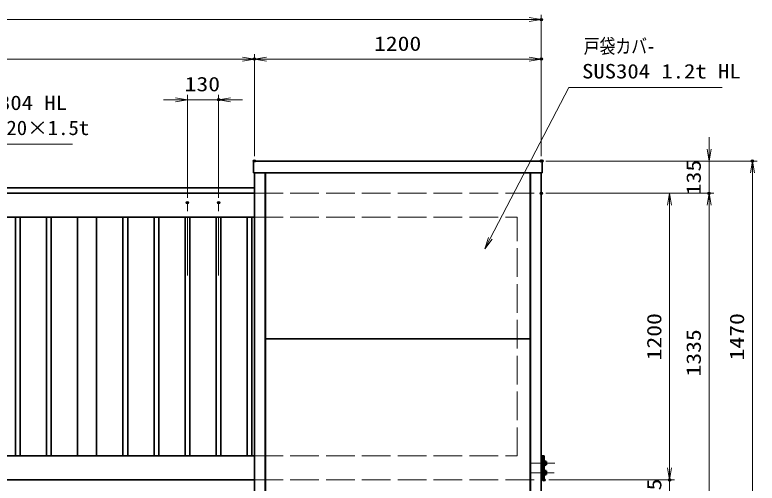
# Model space of a CAD drawing. Units: millimetres at full size, sheet at 1:20. Extents: x -5940 to 5940, y -4200 to 4200.
# Drawn here: x 517 to 3622, y -983 to 978 of the extents above; entities that cross this region are included whole.
import ezdxf
from ezdxf.enums import TextEntityAlignment as Align

# ---------------------------------------------------------------- set-up
doc = ezdxf.new("R2010")
doc.units = ezdxf.units.MM
doc.header["$LTSCALE"] = 20
doc.header["$PDMODE"] = 32
doc.header["$PDSIZE"] = 10
for name, pattern in [('DASHED', [7.5, 6, -1.5]), ('USER1', [18, 12, -1.5, 3, -1.5]), ('USER2', [9, 6, -0.75, 1.5, -0.75])]:
    doc.linetypes.add(name, pattern=pattern)
for name, color, linetype, lineweight in [('0-1_軸線', 200, 'USER1', 15), ('0-2_寸法線', 4, 'Continuous', 18), ('0-3_0', 7, 'Continuous', 18), ('0-5_外形線', 7, 'Continuous', 35), ('0-6_隠れ線', 140, 'DASHED', 18), ('0-8_AM_12N', 2, 'Continuous', 50), ('0-9_AM_0N', 7, 'Continuous', 50), ('0-A_AM_7N', 6, 'USER2', 25), ('0-B_AM_9N', 9, 'Continuous', 18)]:
    doc.layers.add(name, color=color, linetype=linetype, lineweight=lineweight)
doc.layers.add('0-4_Defpoints', color=7, linetype='Continuous')
doc.styles.add('ＭＳ ゴシック', font='')
doc.styles.get('ＭＳ ゴシック').set_extended_font_data('MS Gothic')

# ---------------------------------------------------------------- blocks, each defined once
blk = doc.blocks.new('_Open')
at = {"layer": '0-3_0'}
blk.add_line((-20, 3.333), (0, 0), dxfattribs=at)
blk.add_lwpolyline([(-20, -3.333), (0, 0), (-20, 0)], dxfattribs=at)
blk = doc.blocks.new('S4')
at = {"layer": '0-8_AM_12N'}
for p, q in [((639331.9, 428704.5), (639381.9, 428754.5)), ((639331.9, 428754.5), (639381.9, 428704.5))]:
    blk.add_line(p, q, dxfattribs=at)
blk.add_circle((639356.9, 428729.5), 25, dxfattribs=at)
blk = doc.blocks.new('S5')
at = {"layer": '0-8_AM_12N'}
for p, q in [((639291.9, 428512), (639341.9, 428562)), ((639291.9, 428562), (639341.9, 428512))]:
    blk.add_line(p, q, dxfattribs=at)
blk.add_circle((639316.9, 428537), 25, dxfattribs=at)
blk = doc.blocks.new('S6')
at = {"layer": '0-8_AM_12N'}
for p, q in [((639291.9, 427712), (639341.9, 427762)), ((639291.9, 427762), (639341.9, 427712))]:
    blk.add_line(p, q, dxfattribs=at)
blk.add_circle((639316.9, 427737), 25, dxfattribs=at)
blk = doc.blocks.new('U7')
at = {"layer": '0-9_AM_0N'}
for p, q in [((639284.9, 428077), (639284.9, 427737)), ((639316.9, 428077), (639284.9, 428077)), ((639316.9, 427737), (639316.9, 428077)), ((639284.9, 427737), (639316.9, 427737))]:
    blk.add_line(p, q, dxfattribs=at)
at = {"layer": '0-A_AM_7N'}
blk.add_line((639320.9, 427907), (639280.9, 427907), dxfattribs=at)
blk = doc.blocks.new('S8')
at = {"layer": '0-8_AM_12N'}
for p, q in [((639331.9, 427904.5), (639381.9, 427954.5)), ((639331.9, 427954.5), (639381.9, 427904.5))]:
    blk.add_line(p, q, dxfattribs=at)
blk.add_circle((639356.9, 427929.5), 25, dxfattribs=at)
blk = doc.blocks.new('U9')
at = {"layer": '0-9_AM_0N'}
for p, q in [((639356.9, 428061), (639316.9, 428061)), ((639356.9, 427929.5), (639356.9, 428061)), ((639316.9, 427915), (639356.9, 427929.5)), ((639316.9, 427899), (639356.9, 427913.5)), ((639316.9, 427753), (639356.9, 427753)), ((639356.9, 427753), (639356.9, 427913.5))]:
    blk.add_line(p, q, dxfattribs=at)
at = {"layer": '0-A_AM_7N'}
blk.add_line((639361.9, 427907), (639311.9, 427907), dxfattribs=at)
at = {"layer": '0-B_AM_9N'}
for p, q in [((639316.9, 427915), (639316.9, 428061)), ((639316.9, 427753), (639316.9, 427899))]:
    blk.add_line(p, q, dxfattribs=at)
blk = doc.blocks.new('S18')
at = {"layer": '0-2_寸法線'}
for points in [[(5005144.7, 2971903.3), (4995033.5, 2971903.3), (4990809.3, 2963760.9), (4990348.8, 2962873.2)], [(4990661.4, 2963837.6), (4990348.8, 2962873.2), (4990957.3, 2963684.1)]]:
    blk.add_lwpolyline(points, dxfattribs=at)
at = {"layer": '0-2_寸法線', "color": 254, "style": 'ＭＳ ゴシック'}
for s, width, p in [('格子', 0.75, (4996293.5, 2976500.2)), ('SUS304 HL', 1.15, (4996149.5, 2974400.2)), ('30×20×1.5t', 1.05, (4996149.5, 2972300.2))]:
    blk.add_text(s, height=1212, dxfattribs=dict(at, width=width)).set_placement(p, align=Align.BOTTOM_LEFT)
blk = doc.blocks.new('S20')
at = {"layer": '0-2_寸法線'}
for points in [[(5059503.4, 2976643.1), (5046665.8, 2976643.1), (5040104.2, 2964012.4), (5039643.2, 2963125)], [(5039956.3, 2964089.2), (5039643.2, 2963125), (5040252.1, 2963935.5)]]:
    blk.add_lwpolyline(points, dxfattribs=at)
at = {"layer": '0-2_寸法線', "color": 254, "style": 'ＭＳ ゴシック'}
for s, width, p in [('戸袋カバ-', 0.8, (5047925.8, 2979140)), ('SUS304 1.2t HL', 1.15, (5047781.8, 2977040))]:
    blk.add_text(s, height=1212, dxfattribs=dict(at, width=width)).set_placement(p, align=Align.BOTTOM_LEFT)

msp = doc.modelspace()

# ---------------------------------------------------------------- linework, layer by layer
at = {"layer": '0-1_軸線'}
for p, q in [((1238.84, -113.89), (1238.84, 191.54)), ((1238.84, -113.89), (1238.84, 191.54)), ((1368.84, -113.89), (1368.84, 191.54)), ((2673.58, -899.3), (2775.8, -899.3)), ((2670.6, -939.3), (2772.82, -939.3))]:
    msp.add_line(p, q, dxfattribs=at)
at = {"layer": '0-2_寸法線'}
for p, q in [((2718.84, 385.7), (2718.84, 977.89)), ((-2481.16, 957.89), (2718.84, 957.89)), ((1518.84, 385.7), (1518.84, 812.57)), ((1518.84, 385.7), (1518.84, 812.57)), ((2718.84, 385.7), (2718.84, 812.57)), ((-2481.16, 792.57), (1518.84, 792.57)), ((1518.84, 792.57), (2718.84, 792.57)), ((1188.84, 622.53), (1138.84, 622.53)), ((1238.84, 211.54), (1238.84, 642.53)), ((1238.84, 622.53), (1368.84, 622.53)), ((1368.84, 211.54), (1368.84, 642.53)), ((1418.84, 622.53), (1468.84, 622.53)), ((3421.23, 415.7), (3421.23, 465.7)), ((2738.84, 365.7), (3441.23, 365.7)), ((2742.74, 365.7), (3622.38, 365.7)), ((3421.23, 365.7), (3421.23, 230.7)), ((3602.38, -1104.3), (3602.38, 365.7)), ((2738.84, 230.7), (3441.23, 230.7)), ((2738.84, 230.7), (3276.12, 230.7)), ((2738.84, 230.7), (3441.23, 230.7)), ((3256.12, 230.7), (3256.12, -969.3)), ((3421.23, -1104.3), (3421.23, 230.7)), ((3421.23, 180.7), (3421.23, 130.7)), ((3256.12, -919.3), (3256.12, -869.3)), ((2750.84, -969.3), (3276.12, -969.3)), ((2750.84, -969.3), (3276.12, -969.3)), ((3256.12, -969.3), (3256.12, -1104.3))]:
    msp.add_line(p, q, dxfattribs=at)
at = {"layer": '0-4_Defpoints'}
for p in [(2718.84, 957.89), (1518.84, 792.57), (2718.84, 792.57), (1368.84, 622.53), (1518.84, 365.7), (2718.84, 365.7), (2718.84, 365.7), (2722.74, 365.7), (3602.38, 365.7), (2718.84, 230.7), (3421.23, 230.7), (1238.84, 191.54), (1368.84, 191.54), (2730.84, -969.3), (3256.12, -969.3)]:
    msp.add_point(p, dxfattribs=at)
at = {"layer": '0-5_外形線'}
for p, q in [((1514.94, 365.7), (2722.74, 365.7)), ((1514.94, 365.7), (1514.94, 315.7)), ((2722.74, 365.7), (2722.74, 315.7)), ((1514.94, 315.7), (2722.74, 315.7)), ((1518.84, 315.7), (1518.84, -1104.3)), ((1563.84, 315.7), (1563.84, -1104.3)), ((1564.84, 315.7), (1564.84, -1104.3)), ((2672.84, 315.7), (2672.84, -1104.3)), ((2673.84, 315.7), (2673.84, -1104.3)), ((2718.84, 315.7), (2718.84, -1104.3)), ((1518.84, 253.2), (-2481.16, 253.2)), ((-2481.16, 230.7), (1518.84, 230.7)), ((-2381.16, 130.7), (1518.84, 130.7)), ((518.84, -869.3), (518.84, 130.7)), ((538.84, -869.3), (538.84, 130.7)), ((648.84, -869.3), (648.84, 130.7)), ((668.84, -869.3), (668.84, 130.7)), ((778.84, 130.7), (778.84, -869.3)), ((858.84, -869.3), (858.84, 130.7)), ((968.84, -869.3), (968.84, 130.7)), ((988.84, -869.3), (988.84, 130.7)), ((1098.84, -869.3), (1098.84, 130.7)), ((1118.84, -869.3), (1118.84, 130.7)), ((1228.84, -869.3), (1228.84, 130.7)), ((1248.84, -869.3), (1248.84, 130.7)), ((1358.84, -869.3), (1358.84, 130.7)), ((1378.84, -869.3), (1378.84, 130.7)), ((1488.84, -869.3), (1488.84, 130.7)), ((1508.84, -869.3), (1508.84, 130.7)), ((1564.84, -379.3), (2672.84, -379.3)), ((1518.84, -869.3), (-2381.16, -869.3)), ((2718.84, -869.3), (2730.84, -869.3)), ((2724.84, -869.3), (2724.84, -969.3)), ((2730.84, -869.3), (2730.84, -969.3)), ((-2481.16, -969.3), (1518.84, -969.3)), ((2718.84, -969.3), (2730.84, -969.3))]:
    msp.add_line(p, q, dxfattribs=at)
at = {"layer": '0-6_隠れ線'}
for p, q in [((1518.84, 230.7), (2718.84, 230.7)), ((1518.84, 130.7), (2618.84, 130.7)), ((2618.84, -869.3), (2618.84, 130.7)), ((1518.84, -869.3), (2618.84, -869.3)), ((1518.84, -969.3), (2718.84, -969.3))]:
    msp.add_line(p, q, dxfattribs=at)
at = {"layer": '0-9_AM_0N'}
for p, q in [((2735.04, -893.49), (2734.44, -893.49)), ((2734.44, -898.17), (2734.44, -898.97)), ((2735.04, -893.49), (2735.04, -891.79)), ((2739.16, -891.79), (2735.04, -891.79)), ((2735.04, -905.12), (2735.04, -893.49)), ((2739.16, -895.55), (2735.04, -895.55)), ((2739.16, -891.79), (2739.74, -892.8)), ((2739.74, -892.8), (2739.74, -905.8)), ((2735.04, -905.12), (2734.44, -905.12)), ((2739.16, -903.06), (2735.04, -903.06)), ((2735.04, -906.81), (2735.04, -905.12)), ((2739.16, -906.81), (2735.04, -906.81)), ((2739.16, -906.81), (2739.74, -905.8)), ((2735.04, -933.49), (2734.44, -933.49)), ((2734.44, -938.17), (2734.44, -938.97)), ((2739.16, -931.79), (2735.04, -931.79)), ((2735.04, -933.49), (2735.04, -931.79)), ((2735.04, -945.12), (2735.04, -933.49)), ((2739.16, -935.55), (2735.04, -935.55)), ((2739.16, -943.06), (2735.04, -943.06)), ((2739.16, -946.81), (2735.04, -946.81)), ((2739.16, -931.79), (2739.74, -932.8)), ((2739.16, -946.81), (2739.74, -945.8)), ((2739.74, -932.8), (2739.74, -945.8))]:
    msp.add_line(p, q, dxfattribs=at)
msp.add_lwpolyline([(2735.04, -946.81), (2735.04, -945.12), (2734.44, -945.12)], dxfattribs=at)
for centre, radius, start, end in [((2736.42, -893.67), 3.32, 325.55313, 25.55313), ((2727.33, -899.3), 12.41, 342.38753, 17.61247), ((2736.42, -904.93), 3.32, 334.44687, 34.44687), ((2736.42, -933.67), 3.32, 325.55313, 25.55313), ((2727.33, -939.3), 12.41, 342.38753, 17.61247), ((2736.42, -944.93), 3.32, 334.44687, 34.44687)]:
    msp.add_arc(centre, radius, start, end, dxfattribs=at)
at = {"layer": '0-B_AM_9N'}
for p, q in [((2730.84, -895.97), (2733.56, -895.3)), ((2730.84, -895.3), (2733.56, -895.3)), ((2734.44, -895.3), (2733.56, -895.3)), ((2734.44, -893.49), (2734.44, -895.3)), ((2734.44, -895.3), (2734.44, -898.17)), ((2734.44, -898.97), (2734.44, -903.3)), ((2730.84, -902.63), (2733.56, -903.3)), ((2730.84, -903.3), (2733.56, -903.3)), ((2734.44, -903.3), (2733.56, -903.3)), ((2734.44, -903.3), (2734.44, -905.12)), ((2730.84, -935.3), (2733.56, -935.3)), ((2730.84, -935.97), (2733.56, -935.3)), ((2730.84, -942.63), (2733.56, -943.3)), ((2730.84, -943.3), (2733.56, -943.3)), ((2734.44, -935.3), (2733.56, -935.3)), ((2734.44, -943.3), (2733.56, -943.3)), ((2734.44, -933.49), (2734.44, -935.3)), ((2734.44, -935.3), (2734.44, -938.17)), ((2734.44, -938.97), (2734.44, -943.3)), ((2734.44, -943.3), (2734.44, -945.12))]:
    msp.add_line(p, q, dxfattribs=at)

# ---------------------------------------------------------------- block references
at = {"layer": '0-2_寸法線'}
for name, p, xscale, yscale in [('_Open', (2718.84, 957.89), 2.5, 2.5), ('S20', (-249499.28, -148158.7), 0.05, 0.05), ('_Open', (1518.84, 792.57), 2.5, 2.5), ('_Open', (2718.84, 792.57), 2.5, 2.5), ('S18', (-249499.28, -148158.7), 0.05, 0.05), ('_Open', (1238.84, 622.53), 2.5, 2.5)]:
    msp.add_blockref(name, p, dxfattribs=dict(at, xscale=xscale, yscale=yscale))
at = {"layer": '0-2_寸法線', "xscale": 2.5, "yscale": 2.5}
for p, rotation in [((1518.84, 792.57), 180), ((1368.84, 622.53), 180), ((3421.23, 365.7), 270), ((3602.38, 365.7), 90), ((3256.12, 230.7), 90), ((3421.23, 230.7), 90), ((3421.23, 230.7), 90), ((3256.12, -969.3), 270), ((3256.12, -969.3), 270)]:
    msp.add_blockref('_Open', p, dxfattribs=dict(at, rotation=rotation))
at = {"layer": '0-8_AM_12N', "xscale": 0.05, "yscale": 0.05}
for name in ['S4', 'S5', 'S6', 'S8']:
    msp.add_blockref(name, (-29233.41, -22334.65), dxfattribs=at)
at = {"layer": '0-9_AM_0N', "xscale": 0.05, "yscale": 0.05}
for name, p in [('U7', (-29233.41, -22294.65)), ('U9', (-29233.41, -22294.65)), ('U7', (-29233.41, -22334.65)), ('U9', (-29233.41, -22334.65))]:
    msp.add_blockref(name, p, dxfattribs=at)

# ---------------------------------------------------------------- texts
at = {"layer": '0-2_寸法線', "color": 254, "style": 'ＭＳ ゴシック', "width": 1.2}
for s, p in [('1200', (2019.24, 808.91)), ('130', (1226.92, 639.54))]:
    msp.add_text(s, height=60.56, dxfattribs=at).set_placement(p, align=Align.BOTTOM_LEFT)
for s, p in [('135', (3404.89, 222.6)), ('1200', (3239.78, -468.9)), ('1470', (3586.04, -468.9)), ('1335', (3404.89, -536.4)), ('135', (3239.78, -1112.4))]:
    msp.add_text(s, height=60.56, rotation=90, dxfattribs=at).set_placement(p, align=Align.BOTTOM_LEFT)

doc.saveas('drawing.dxf')
